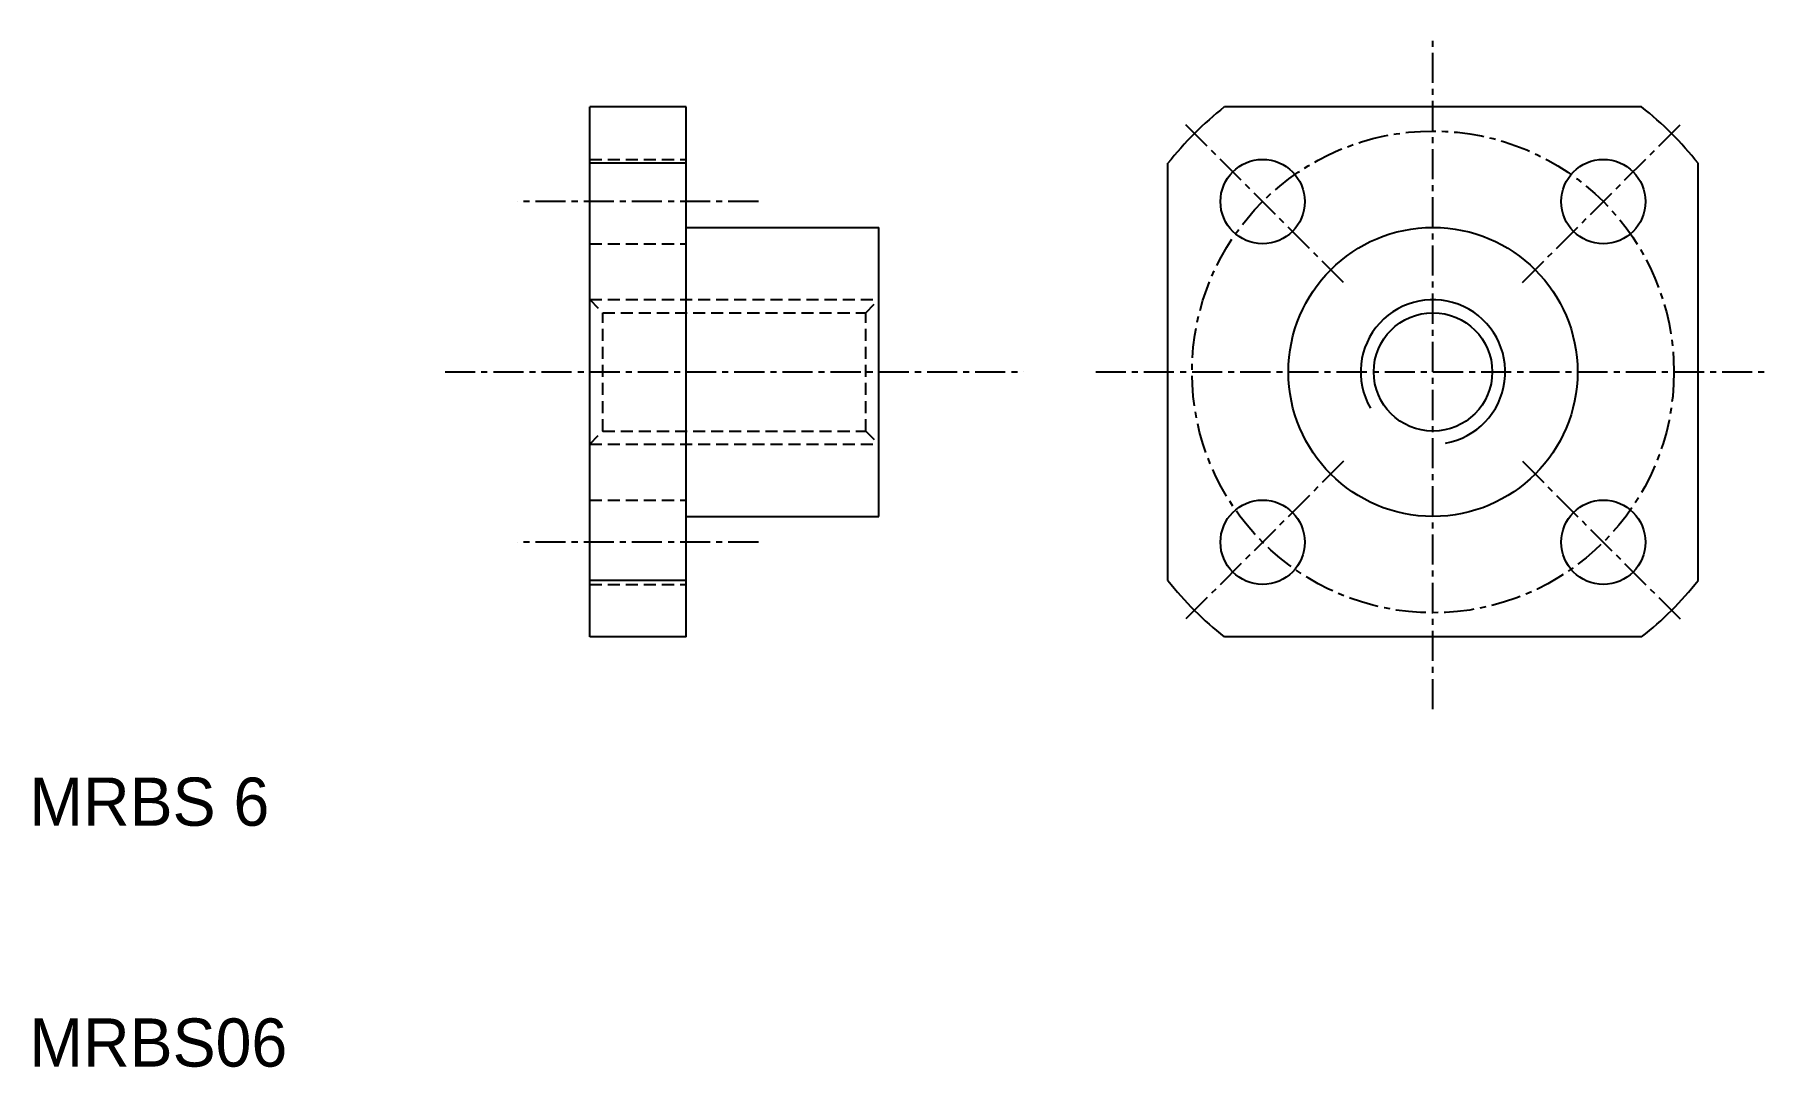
# Model space of a CAD drawing. Extents: x 10.2 to 82.3, y 10 to 52.8.
import ezdxf

# ---------------------------------------------------------------- set-up
doc = ezdxf.new("R2010")
doc.units = 0
doc.linetypes.add('CENTER', pattern=[2, 1.25, -0.25, 0.25, -0.25])
doc.linetypes.add('DASHED', pattern=[0.75, 0.5, -0.25])
doc.layers.get('0').update_dxf_attribs({"linetype": 'CONTINUOUS'})
doc.layers.add('CENTER', color=1, linetype='CENTER')

msp = doc.modelspace()

# ---------------------------------------------------------------- linework, layer by layer
at = {"color": 7, "linetype": 'CONTINUOUS'}
for p, q in [((33.255, 27.842), (33.255, 49.842)), ((37.255, 49.842), (33.255, 49.842)), ((37.255, 27.842), (37.255, 49.842)), ((76.915, 49.842), (59.595, 49.842)), ((37.255, 47.503), (33.255, 47.503)), ((57.255, 30.182), (57.255, 47.503)), ((79.255, 30.182), (79.255, 47.503)), ((37.255, 44.842), (45.255, 44.842)), ((45.255, 32.842), (45.255, 44.842)), ((37.255, 32.842), (45.255, 32.842)), ((37.255, 30.182), (33.255, 30.182)), ((37.255, 27.842), (33.255, 27.842)), ((76.915, 27.842), (59.595, 27.842))]:
    msp.add_line(p, q, dxfattribs=at)
at = {"color": 3, "linetype": 'DASHED'}
for p, q in [((33.255, 47.664), (37.255, 47.664)), ((33.255, 44.164), (37.255, 44.164)), ((33.255, 41.842), (45.255, 41.842)), ((33.255, 41.842), (33.796, 41.301)), ((44.713, 41.301), (45.255, 41.842)), ((33.796, 41.301), (44.713, 41.301)), ((33.796, 36.384), (33.796, 41.301)), ((44.713, 36.384), (44.713, 41.301)), ((33.255, 35.842), (33.796, 36.384)), ((33.796, 36.384), (44.713, 36.384)), ((44.713, 36.384), (45.255, 35.842)), ((33.255, 35.842), (45.255, 35.842)), ((33.255, 33.521), (37.255, 33.521)), ((33.255, 30.021), (37.255, 30.021))]:
    msp.add_line(p, q, dxfattribs=at)
at = {"color": 7, "linetype": 'CONTINUOUS'}
for centre, radius in [((61.184, 45.914), 1.75), ((75.326, 45.914), 1.75), ((68.255, 38.842), 6), ((68.255, 38.842), 2.458), ((61.184, 31.771), 1.75), ((75.326, 31.771), 1.75)]:
    msp.add_circle(centre, radius, dxfattribs=at)
for start, end in [(128.21321, 141.78679), (38.21321, 51.78679), (218.21321, 231.78679), (308.21321, 321.78679)]:
    msp.add_arc((68.255, 38.842), 14, start, end, dxfattribs=at)
at = {"color": 3, "linetype": 'CONTINUOUS'}
msp.add_arc((68.255, 38.842), 3, 280, 210, dxfattribs=at)
at = {"layer": 'CENTER', "color": 1, "linetype": 'CENTER'}
for p, q in [((68.255, 24.842), (68.255, 52.842)), ((64.543, 42.555), (57.825, 49.272)), ((71.967, 42.555), (78.685, 49.272)), ((40.255, 45.914), (30.255, 45.914)), ((27.255, 38.842), (51.255, 38.842)), ((54.255, 38.842), (82.255, 38.842)), ((64.543, 35.13), (57.825, 28.413)), ((71.967, 35.13), (78.685, 28.413)), ((40.255, 31.771), (30.255, 31.771))]:
    msp.add_line(p, q, dxfattribs=at)
msp.add_circle((68.255, 38.842), 10, dxfattribs=at)

# ---------------------------------------------------------------- texts
at = {"color": 7, "linetype": 'CONTINUOUS'}
for s, p in [('MRBS 6', (10, 20)), ('MRBS06', (10, 10))]:
    msp.add_text(s, height=2, dxfattribs=at).set_placement(p)

doc.saveas('drawing.dxf')
